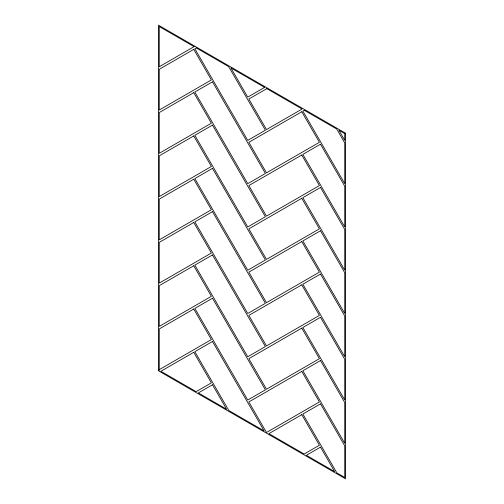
<?xml version="1.0" encoding="UTF-8"?>
<svg xmlns="http://www.w3.org/2000/svg" width="504" height="504" viewBox="0 0 504 504"><rect width="100%" height="100%" fill="white"/><g stroke="black" fill="none" stroke-linecap="round" stroke-linejoin="round"><path stroke-width="0.76" d="M194.065 46.651L159.251 66.755L159.251 26.548L194.065 46.651M193.744 49.386L159.251 69.3L159.251 110.029L211.378 79.928L193.744 49.386M196.27 47.924L194.846 48.749L247.754 140.389L265.387 130.202L228.69 66.641L196.27 47.924M193.744 92.66L159.251 112.575L159.251 153.304L211.378 123.203L193.744 92.66M212.48 81.837L194.846 92.024L247.754 183.664L265.387 173.477L212.48 81.837M264.613 87.381L247.754 97.115L230.895 67.914L264.613 87.381M266.818 88.654L248.856 99.023L266.49 129.566L302.085 109.015L266.818 88.654M193.744 135.935L159.251 155.849L159.251 196.579L211.378 166.477L193.744 135.935M212.48 125.112L194.846 135.299L247.754 226.939L265.387 216.758L212.48 125.112M301.764 111.749L248.856 142.298L266.49 172.841L319.404 142.298L301.764 111.749M304.29 110.288L302.866 111.113L344.749 183.658L344.749 142.928L336.716 129.011L304.29 110.288M193.744 179.21L159.251 199.124L159.251 239.854L211.378 209.752L193.744 179.21M212.48 168.386L194.846 178.573L247.754 270.213L265.387 260.033L212.48 168.386M301.764 155.024L248.856 185.573L266.49 216.121L319.404 185.573L301.764 155.024M320.5 144.207L302.866 154.388L344.749 226.932L344.749 186.203L320.5 144.207M193.744 222.484L159.251 242.399L159.251 283.128L211.378 253.027L193.744 222.484M212.48 211.661L194.846 221.848L247.754 313.488L265.387 303.307L212.48 211.661M301.764 198.299L248.856 228.847L266.49 259.396L319.404 228.847L301.764 198.299M320.5 187.482L302.866 197.662L344.749 270.207L344.749 229.477L320.5 187.482M193.744 265.759L159.251 285.673L159.251 326.403L211.378 296.308L193.744 265.759M212.48 254.942L194.846 265.123L247.754 356.763L265.387 346.582L212.48 254.942M301.764 241.573L248.856 272.122L266.49 302.671L319.404 272.122L301.764 241.573M320.5 230.756L302.866 240.937L344.749 313.482L344.749 272.752L320.5 230.756M193.744 309.034L159.251 328.948L159.251 370.352L158.666 370.012L211.378 339.583L193.744 309.034M212.48 298.217L194.846 308.398L247.754 400.037L265.387 389.857L212.48 298.217M301.764 284.848L248.856 315.397L266.49 345.946L319.404 315.397L301.764 284.848M320.5 274.031L302.866 284.212L344.749 356.756L344.749 316.027L320.5 274.031M193.744 352.309L160.87 371.284L196.144 391.652L211.378 382.857L193.744 352.309M212.48 341.491L194.846 351.672L228.816 410.514L264.09 430.882L212.48 341.491M301.764 328.123L248.856 358.672L266.49 389.22L319.404 358.672L301.764 328.123M320.5 317.306L302.866 327.487L344.749 400.031L344.749 359.302L320.5 317.306M212.48 384.766L198.349 392.925L226.611 409.242L212.48 384.766M301.764 371.398L248.856 401.946L266.295 432.155L266.685 432.382L319.404 401.946L301.764 371.398M320.5 360.581L302.866 370.761L344.749 443.312L344.749 402.583L320.5 360.581M301.764 414.672L268.89 433.654L304.164 454.016L319.404 445.221L301.764 414.672M320.5 403.855L302.866 414.036L336.842 472.884L344.749 477.452L344.749 445.857L320.5 403.855M320.5 447.13L306.369 455.288L334.637 471.612L320.5 447.13M345.53 133.201L158.47 25.2L158.47 370.799L345.53 478.8L345.53 133.201M344.749 133.648L338.921 130.284L344.749 140.383L344.749 133.648"/></g></svg>
